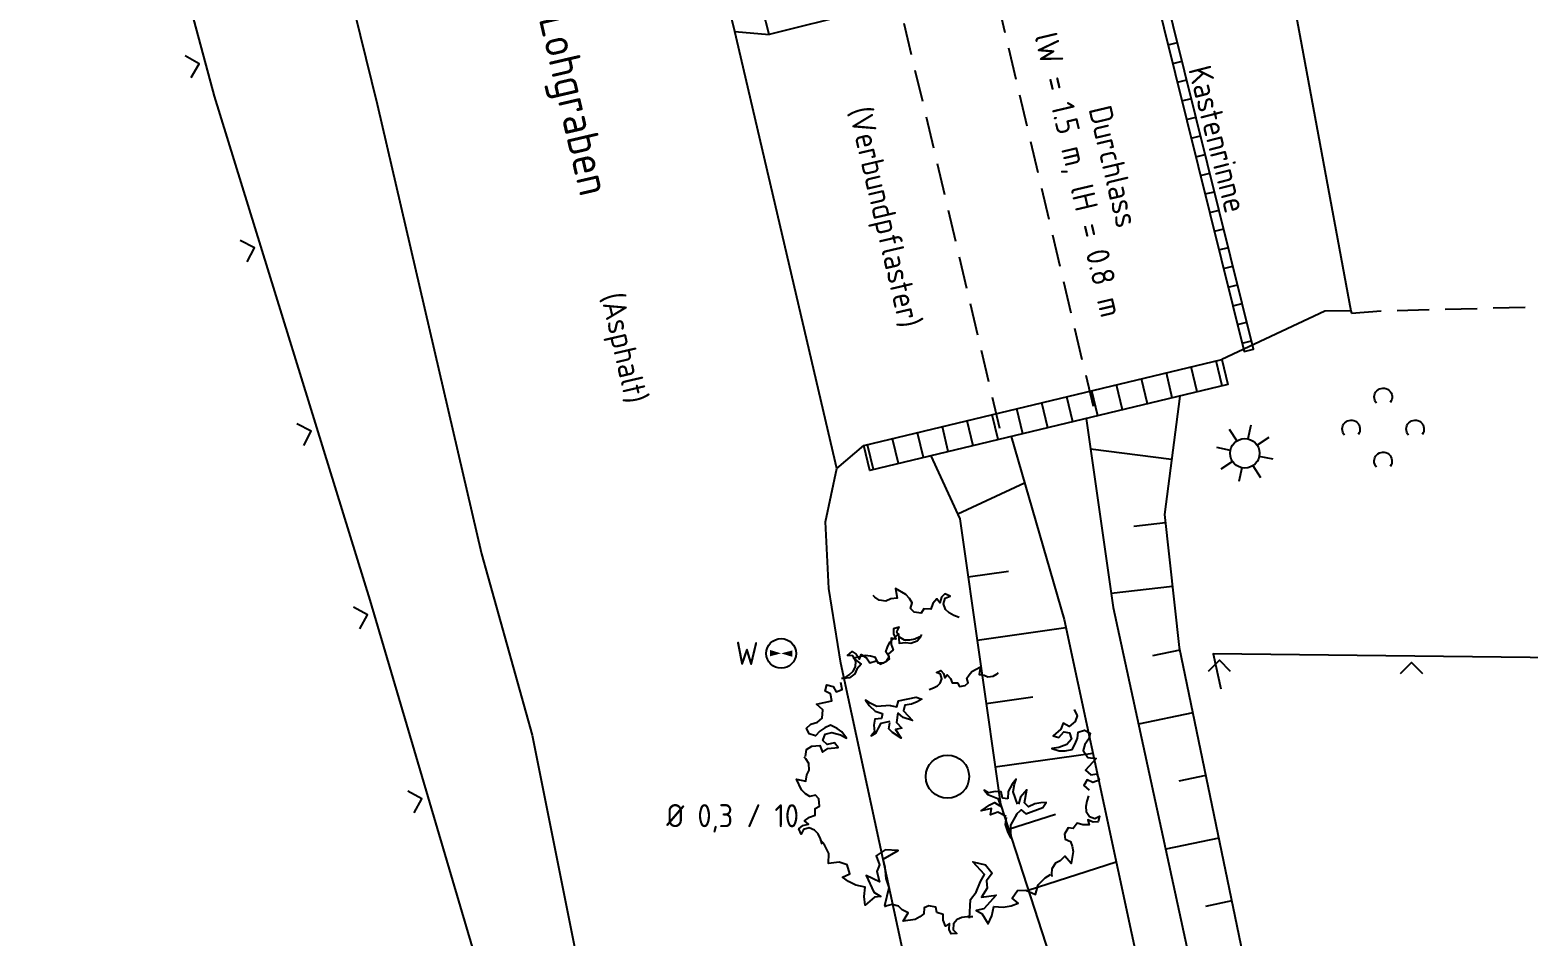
# Model space of a CAD drawing. Header units: metres. Extents: x 3570518 to 3570657, y 5731001 to 5731105.
# Drawn here: x 3570586.39 to 3570609.8, y 5731025.61 to 5731039.76 of the extents above; entities that cross this region are included whole.
import ezdxf
from ezdxf.enums import TextEntityAlignment as Align

# ---------------------------------------------------------------- set-up
doc = ezdxf.new("R2010")
doc.units = ezdxf.units.M
doc.header["$LTSCALE"] = 10
doc.header["$MEASUREMENT"] = 0
doc.linetypes.add('( Dashed )', pattern=[0.75, 0.5, -0.25])
for name, color, linetype in [('VG-BLO-Bauwerke', 7, 'Continuous'), ('VG-BLO-befestigte Flächen', 7, 'Continuous'), ('VG-BLO-Einfriedungen', 7, 'Continuous'), ('VG-BLO-Entwässerung', 7, 'Continuous'), ('VG-BLO-Schotter', 7, 'Continuous'), ('VG-BLO-Strassen_Wege', 7, 'Continuous'), ('VG-BLO-Topographie', 7, 'Continuous'), ('VG-BLO-Vegetation', 7, 'Continuous'), ('VG-BLO-Versorgung', 7, 'Continuous')]:
    doc.layers.add(name, color=color, linetype=linetype)
doc.styles.add('Style-isocp', font='isocp.shx')

# ---------------------------------------------------------------- blocks, each defined once
blk = doc.blocks.new('Lampe')
at = {"layer": 'VG-BLO-Versorgung', "ltscale": 5}
for p, q in [((-0.328, 0.502), (-0.168, 0.257)), ((0.126, 0.584), (0.063, 0.3)), ((0.502, 0.328), (0.257, 0.168)), ((-0.301, 0.06), (-0.586, 0.12)), ((-0.257, -0.168), (-0.502, -0.328)), ((-0.063, -0.3), (-0.124, -0.588)), ((0.168, -0.257), (0.328, -0.502)), ((0.588, -0.124), (0.3, -0.066))]:
    blk.add_line(p, q, dxfattribs=at)
blk.add_circle((0, 0), 0.307, dxfattribs=at)
blk = doc.blocks.new('Laubbaum')
at = {"layer": 'VG-BLO-Vegetation', "flags": 128}
for points in [[(0.143, 1.991), (0.076, 2.014), (0.018, 2.047), (-0.026, 2.091), (-0.051, 2.159), (-0.03, 2.232), (0.032, 2.255), (-0.034, 2.287), (-0.077, 2.242), (-0.098, 2.172), (-0.135, 2.222), (-0.187, 2.162), (-0.212, 2.095), (-0.296, 2.097), (-0.331, 2.043), (-0.419, 2.057), (-0.464, 2.1), (-0.442, 2.171), (-0.476, 2.225), (-0.521, 2.276), (-0.652, 2.349), (-0.631, 2.232), (-0.712, 2.221), (-0.772, 2.193), (-0.854, 2.203), (-0.912, 2.242), (-0.931, 2.263)], [(-0.346, 1.746), (-0.411, 1.719), (-0.477, 1.704), (-0.539, 1.706), (-0.603, 1.741), (-0.636, 1.809), (-0.606, 1.867), (-0.677, 1.847), (-0.678, 1.785), (-0.646, 1.719), (-0.707, 1.731), (-0.706, 1.652), (-0.679, 1.585), (-0.743, 1.53), (-0.732, 1.467), (-0.807, 1.418), (-0.869, 1.419), (-0.901, 1.487), (-0.962, 1.504), (-1.03, 1.512), (-1.176, 1.478), (-1.082, 1.405), (-1.134, 1.343), (-1.16, 1.282), (-1.227, 1.234), (-1.297, 1.224), (-1.325, 1.227)], [(-1.287, 1.229), (-1.229, 1.27), (-1.181, 1.317), (-1.15, 1.37), (-1.145, 1.443), (-1.184, 1.507), (-1.25, 1.514), (-1.194, 1.562), (-1.142, 1.53), (-1.103, 1.468), (-1.08, 1.525), (-1.014, 1.482), (-0.972, 1.423), (-0.892, 1.448), (-0.844, 1.405), (-0.763, 1.442), (-0.73, 1.495), (-0.77, 1.558), (-0.752, 1.619), (-0.723, 1.68), (-0.615, 1.786), (-0.604, 1.667), (-0.523, 1.678), (-0.459, 1.667), (-0.382, 1.698), (-0.336, 1.751), (-0.323, 1.777)], [(-0.228, 1.09), (-0.174, 1.108), (-0.127, 1.134), (-0.092, 1.169), (-0.072, 1.224), (-0.089, 1.282), (-0.138, 1.301), (-0.085, 1.326), (-0.051, 1.29), (-0.034, 1.234), (-0.005, 1.273), (0.037, 1.226), (0.056, 1.171), (0.124, 1.173), (0.151, 1.129), (0.222, 1.14), (0.258, 1.174), (0.241, 1.231), (0.268, 1.275), (0.304, 1.315), (0.41, 1.373), (0.393, 1.279), (0.457, 1.27), (0.505, 1.247), (0.571, 1.255), (0.618, 1.286), (0.633, 1.303)], [(-1.774, 0.249), (-1.76, 0.338), (-1.697, 0.379), (-1.597, 0.386), (-1.563, 0.306), (-1.496, 0.352), (-1.367, 0.362), (-1.413, 0.421), (-1.505, 0.4), (-1.558, 0.451), (-1.529, 0.531), (-1.444, 0.552), (-1.339, 0.522), (-1.262, 0.48), (-1.321, 0.559), (-1.381, 0.602), (-1.462, 0.64), (-1.533, 0.607), (-1.596, 0.565), (-1.651, 0.508), (-1.728, 0.534), (-1.761, 0.606), (-1.707, 0.656), (-1.627, 0.681), (-1.565, 0.73), (-1.558, 0.835), (-1.639, 0.905), (-1.445, 0.945), (-1.463, 1.033), (-1.531, 1.068), (-1.509, 1.148), (-1.428, 1.125), (-1.391, 1.058), (-1.316, 1.088), (-1.333, 1.176)], [(-0.719, 0.887), (-0.882, 0.876), (-0.968, 0.919), (-1.025, 0.953), (-0.978, 0.889), (-0.903, 0.817), (-0.816, 0.789)], [(-0.719, 0.887), (-0.635, 0.872), (-0.611, 0.947), (-0.392, 0.995), (-0.323, 0.967), (-0.378, 0.934), (-0.45, 0.905), (-0.534, 0.891), (-0.551, 0.822), (-0.437, 0.7), (-0.555, 0.737), (-0.623, 0.795)], [(-0.812, 0.79), (-0.826, 0.725), (-0.909, 0.719), (-0.92, 0.644), (-0.913, 0.558), (-0.953, 0.51), (-0.892, 0.546), (-0.862, 0.607), (-0.83, 0.666), (-0.717, 0.694)], [(-0.623, 0.795), (-0.637, 0.677), (-0.572, 0.604), (-0.65, 0.588), (-0.578, 0.48), (-0.687, 0.552), (-0.734, 0.596), (-0.72, 0.673)], [(1.582, 0.841), (1.622, 0.761), (1.596, 0.691), (1.519, 0.627), (1.445, 0.672), (1.417, 0.595), (1.319, 0.511), (1.391, 0.491), (1.452, 0.561), (1.525, 0.551), (1.549, 0.469), (1.493, 0.402), (1.39, 0.365), (1.304, 0.354), (1.397, 0.324), (1.472, 0.325), (1.559, 0.341), (1.597, 0.411), (1.624, 0.482), (1.634, 0.559), (1.712, 0.584), (1.781, 0.545), (1.767, 0.473), (1.717, 0.405), (1.695, 0.329), (1.752, 0.241), (1.859, 0.231), (1.724, 0.085), (1.791, 0.024), (1.867, 0.037), (1.895, -0.042), (1.817, -0.071), (1.747, -0.038), (1.704, -0.107), (1.77, -0.168)], [(-1.567, -0.844), (-1.587, -0.777), (-1.617, -0.717), (-1.659, -0.671), (-1.727, -0.643), (-1.8, -0.661), (-1.826, -0.721), (-1.855, -0.654), (-1.808, -0.613), (-1.737, -0.596), (-1.785, -0.556), (-1.723, -0.507), (-1.654, -0.485), (-1.653, -0.401), (-1.597, -0.369), (-1.607, -0.28), (-1.648, -0.233), (-1.72, -0.251), (-1.773, -0.215), (-1.822, -0.168), (-1.888, -0.034), (-1.772, -0.06), (-1.757, 0.02), (-1.727, 0.078), (-1.733, 0.161), (-1.769, 0.221), (-1.79, 0.241)], [(0.756, -0.275), (0.689, -0.268), (0.673, -0.187), (0.598, -0.184), (0.513, -0.201), (0.461, -0.167), (0.503, -0.224), (0.568, -0.246), (0.63, -0.271), (0.67, -0.38)], [(0.876, -0.342), (0.822, -0.188), (0.84, -0.094), (0.858, -0.03), (0.809, -0.092), (0.76, -0.184), (0.756, -0.275)], [(0.858, -0.473), (0.92, -0.415), (0.982, -0.464), (1.191, -0.384), (1.233, -0.322), (1.169, -0.325), (1.093, -0.34), (1.015, -0.375), (0.963, -0.327), (0.991, -0.162), (0.913, -0.257), (0.888, -0.343)], [(0.733, -0.498), (0.629, -0.443), (0.537, -0.478), (0.55, -0.399), (0.423, -0.428), (0.529, -0.352), (0.588, -0.324), (0.655, -0.364)], [(1.764, -0.238), (1.741, -0.305), (1.73, -0.371), (1.736, -0.432), (1.775, -0.494), (1.844, -0.523), (1.901, -0.49), (1.885, -0.561), (1.823, -0.567), (1.755, -0.539), (1.771, -0.599), (1.692, -0.602), (1.623, -0.58), (1.573, -0.647), (1.509, -0.64), (1.465, -0.718), (1.47, -0.78), (1.539, -0.807), (1.56, -0.868), (1.572, -0.934), (1.547, -1.083), (1.468, -0.993), (1.41, -1.049), (1.351, -1.078), (1.307, -1.149), (1.301, -1.219), (1.306, -1.247)], [(0.868, -0.463), (0.788, -0.605), (0.79, -0.701), (0.796, -0.767), (0.759, -0.697), (0.726, -0.599), (0.737, -0.508)], [(-0.782, -1.611), (-0.726, -1.385), (-0.764, -1.275), (-0.779, -1.133), (-0.802, -1.034), (-0.616, -0.924), (-0.776, -0.915), (-0.889, -0.989), (-0.847, -1.103), (-0.882, -1.187), (-0.849, -1.315), (-1.015, -1.238), (-0.919, -1.445), (-0.833, -1.497), (-0.912, -1.509), (-1.026, -1.609), (-1.038, -1.501), (-1.028, -1.382), (-1.145, -1.356), (-1.234, -1.31), (-1.309, -1.256), (-1.217, -1.216), (-1.251, -1.104), (-1.353, -1.069), (-1.484, -1.088), (-1.482, -0.962), (-1.536, -0.854), (-1.591, -0.793)], [(0.278, -1.769), (0.29, -1.536), (0.359, -1.442), (0.415, -1.311), (0.466, -1.223), (0.32, -1.063), (0.475, -1.102), (0.562, -1.205), (0.489, -1.302), (0.497, -1.392), (0.428, -1.505), (0.61, -1.48), (0.458, -1.65), (0.36, -1.674), (0.432, -1.709), (0.512, -1.838), (0.555, -1.738), (0.58, -1.621), (0.699, -1.631), (0.798, -1.613), (0.886, -1.582), (0.809, -1.518), (0.875, -1.421), (0.983, -1.417), (1.102, -1.473), (1.137, -1.352), (1.221, -1.264), (1.291, -1.222)], [(0.319, -1.751), (0.248, -1.75), (0.181, -1.76), (0.125, -1.785), (0.078, -1.841), (0.072, -1.916), (0.121, -1.959), (0.048, -1.966), (0.024, -1.909), (0.029, -1.836), (-0.023, -1.869), (-0.051, -1.795), (-0.05, -1.723), (-0.13, -1.696), (-0.143, -1.633), (-0.231, -1.615), (-0.288, -1.639), (-0.293, -1.713), (-0.343, -1.753), (-0.403, -1.785), (-0.552, -1.806), (-0.491, -1.704), (-0.563, -1.665), (-0.609, -1.618), (-0.689, -1.598), (-0.758, -1.614), (-0.783, -1.628)]]:
    blk.add_lwpolyline(points, dxfattribs=at)
at = {"layer": 'VG-BLO-Vegetation'}
blk.add_circle((0, 0), 0.27, dxfattribs=at)
blk = doc.blocks.new('Gebuesch')
at = {"layer": 'VG-BLO-Schotter', "ltscale": 0.2, "extrusion": (0, 0, -1)}
for centre in [(0, 0.5), (0.5, 0), (-0.5, 0), (0, -0.5)]:
    blk.add_arc(centre, 0.139, 317.0326, 217.2426, dxfattribs=at)
blk = doc.blocks.new('Zaun')
at = {"layer": 'VG-BLO-Einfriedungen', "ltscale": 0.1, "flags": 128}
blk.add_lwpolyline([(-0.177, 0.176), (0, 0), (0.176, 0.177)], dxfattribs=at)
blk = doc.blocks.new('115101')
at = {"layer": 'VG-BLO-Versorgung'}
blk.add_circle((0, 0), 0.232, dxfattribs=at)
for points in [[(0, 0), (-0.175, -0.05), (-0.175, 0.05)], [(0.175, -0.05), (0, 0), (0.175, 0.05)]]:
    blk.add_solid(points, dxfattribs=at)

msp = doc.modelspace()

# ---------------------------------------------------------------- linework, layer by layer
for p, q in [((3570604.175, 5731039.53), (3570604.32, 5731039.567)), ((3570604.247, 5731039.239), (3570604.392, 5731039.275)), ((3570604.319, 5731038.948), (3570604.465, 5731038.984)), ((3570604.391, 5731038.657), (3570604.537, 5731038.693)), ((3570604.463, 5731038.366), (3570604.609, 5731038.402)), ((3570604.536, 5731038.075), (3570604.681, 5731038.111)), ((3570604.608, 5731037.783), (3570604.753, 5731037.819)), ((3570604.68, 5731037.492), (3570604.826, 5731037.528)), ((3570604.752, 5731037.201), (3570604.898, 5731037.237)), ((3570604.825, 5731036.91), (3570604.97, 5731036.946)), ((3570604.897, 5731036.619), (3570605.042, 5731036.655)), ((3570604.969, 5731036.327), (3570605.115, 5731036.364)), ((3570605.041, 5731036.036), (3570605.187, 5731036.072)), ((3570605.113, 5731035.745), (3570605.259, 5731035.781)), ((3570605.186, 5731035.454), (3570605.331, 5731035.49)), ((3570605.258, 5731035.163), (3570605.403, 5731035.199)), ((3570605.33, 5731034.872), (3570605.476, 5731034.908))]:
    msp.add_line(p, q)
at = {"layer": 'VG-BLO-Bauwerke', "linetype": '( Dashed )', "ltscale": 0.1}
for p, q in [((3570601.335, 5731040.942), (3570603.039, 5731033.725)), ((3570599.875, 5731040.598), (3570601.58, 5731033.381))]:
    msp.add_line(p, q, dxfattribs=at)
at = {"layer": 'VG-BLO-Bauwerke'}
for p, q in [((3570605.018, 5731034.204), (3570604.925, 5731034.593)), ((3570603.852, 5731033.924), (3570603.758, 5731034.313)), ((3570604.24, 5731034.017), (3570604.147, 5731034.406)), ((3570604.629, 5731034.111), (3570604.536, 5731034.5)), ((3570603.074, 5731033.737), (3570602.98, 5731034.126)), ((3570603.463, 5731033.83), (3570603.369, 5731034.219)), ((3570601.907, 5731033.456), (3570601.813, 5731033.845)), ((3570602.296, 5731033.55), (3570602.202, 5731033.939)), ((3570602.685, 5731033.643), (3570602.591, 5731034.032)), ((3570601.129, 5731033.269), (3570601.036, 5731033.658)), ((3570601.518, 5731033.363), (3570601.425, 5731033.752)), ((3570599.962, 5731032.989), (3570599.869, 5731033.378)), ((3570600.351, 5731033.082), (3570600.258, 5731033.471)), ((3570600.74, 5731033.176), (3570600.647, 5731033.565)), ((3570599.573, 5731032.895), (3570599.48, 5731033.284))]:
    msp.add_line(p, q, dxfattribs=at)
at = {"layer": 'VG-BLO-Bauwerke', "ltscale": 0.1, "flags": 128}
for points in [[(3570597.845, 5731040.079), (3570603.365, 5731041.461), (3570603.462, 5731041.073), (3570597.942, 5731039.691)], [(3570599.42, 5731033.27), (3570605.012, 5731034.614), (3570605.105, 5731034.225), (3570599.513, 5731032.881)]]:
    msp.add_lwpolyline(points, close=True, dxfattribs=at)
at = {"layer": 'VG-BLO-befestigte Flächen', "linetype": '( Dashed )', "ltscale": 0.1, "flags": 128}
msp.add_lwpolyline([(3570607.031, 5731035.377), (3570607.041, 5731035.34), (3570607.507, 5731035.375), (3570611.017, 5731035.467), (3570614.401, 5731035.208), (3570615.212, 5731035.34), (3570617.03, 5731035.155), (3570617.073, 5731030.746), (3570621.877, 5731030.816), (3570626.956, 5731030.899), (3570626.955, 5731035.272), (3570628.106, 5731035.307), (3570629.492, 5731035.316), (3570629.566, 5731030.998), (3570639.032, 5731030.976), (3570639.322, 5731035.299), (3570642.296, 5731035.319), (3570642.401, 5731031.491), (3570651.784, 5731031.398), (3570651.706, 5731033.282), (3570651.629, 5731035.165), (3570654.683, 5731035.212), (3570654.996, 5731035.264)], dxfattribs=at)
at = {"layer": 'VG-BLO-Einfriedungen', "ltscale": 0.1}
for p, q in [((3570604.228, 5731033.053), (3570602.962, 5731033.215)), ((3570600.887, 5731032.203), (3570601.933, 5731032.686)), ((3570604.133, 5731032.061), (3570603.638, 5731032.006)), ((3570601.051, 5731031.22), (3570601.678, 5731031.309)), ((3570604.243, 5731031.067), (3570603.286, 5731030.961)), ((3570601.192, 5731030.229), (3570602.576, 5731030.426)), ((3570604.357, 5731030.074), (3570603.929, 5731029.985)), ((3570601.333, 5731029.239), (3570602.059, 5731029.343)), ((3570604.56, 5731029.094), (3570603.713, 5731028.919)), ((3570601.473, 5731028.249), (3570602.997, 5731028.466)), ((3570604.763, 5731028.115), (3570604.344, 5731028.028)), ((3570601.683, 5731027.275), (3570602.417, 5731027.512)), ((3570604.966, 5731027.136), (3570604.136, 5731026.964)), ((3570601.99, 5731026.324), (3570603.362, 5731026.767)), ((3570605.168, 5731026.157), (3570604.758, 5731026.072))]:
    msp.add_line(p, q, dxfattribs=at)
at = {"layer": 'VG-BLO-Einfriedungen', "ltscale": 0.1, "flags": 128}
for points in [[(3570599.26, 5731000.744), (3570597.783, 5731006.95), (3570595.741, 5731015.96), (3570594.024, 5731022.998), (3570591.706, 5731030.853), (3570589.275, 5731038.727), (3570587.886, 5731043.9), (3570581.235, 5731049.025), (3570570.954, 5731049.33), (3570563.189, 5731049.119), (3570557.833, 5731049.018), (3570551.107, 5731048.85), (3570542.963, 5731048.761), (3570533.927, 5731048.717), (3570526.742, 5731048.453)], [(3570651.36, 5731029.771), (3570643.181, 5731029.804), (3570636.169, 5731029.795), (3570628.954, 5731029.975), (3570620.946, 5731029.966), (3570612.525, 5731029.926), (3570604.88, 5731030.019), (3570604.998, 5731029.469)]]:
    msp.add_lwpolyline(points, dxfattribs=at)
at = {"layer": 'VG-BLO-Entwässerung', "ltscale": 0.1, "flags": 128}
msp.add_lwpolyline([(3570603.748, 5731041.25), (3570605.363, 5731034.739), (3570605.509, 5731034.775), (3570603.894, 5731041.286)], close=True, dxfattribs=at)
at = {"layer": 'VG-BLO-Strassen_Wege', "ltscale": 0.1, "flags": 128}
for points in [[(3570604.646, 5731005.643), (3570602.473, 5731015.034), (3570600.555, 5731022.942), (3570599.06, 5731029.869), (3570598.873, 5731031.037), (3570598.821, 5731032.077), (3570599.001, 5731032.91), (3570597.407, 5731039.742), (3570595.569, 5731047.194), (3570595.488, 5731047.611), (3570594.865, 5731049.817), (3570594.071, 5731052.559), (3570594.258, 5731052.836), (3570594.174, 5731054.624), (3570587.5, 5731054.64)], [(3570588.834, 5731049.804), (3570590.013, 5731046.118), (3570590.119, 5731045.502), (3570591.817, 5731038.602), (3570593.447, 5731031.581), (3570594.237, 5731028.748), (3570595.628, 5731021.797), (3570597.523, 5731014.004), (3570599.615, 5731004.284)]]:
    msp.add_lwpolyline(points, dxfattribs=at)
at = {"layer": 'VG-BLO-Topographie', "ltscale": 0.1, "flags": 128}
for points in [[(3570604.355, 5731034.045), (3570604.118, 5731032.194), (3570604.348, 5731030.117), (3570605.791, 5731023.152), (3570608.083, 5731013.324), (3570609.759, 5731006.726)], [(3570602.893, 5731033.693), (3570603.318, 5731030.741), (3570605.004, 5731022.958), (3570607.62, 5731012.867), (3570609.014, 5731006.51)], [(3570601.723, 5731033.412), (3570602.549, 5731030.551), (3570604.227, 5731022.743), (3570606.677, 5731012.884), (3570608.29, 5731006.351)], [(3570600.468, 5731033.11), (3570600.922, 5731032.128), (3570601.556, 5731027.667), (3570603.433, 5731021.86), (3570605.839, 5731011.286), (3570607.098, 5731006.289)]]:
    msp.add_lwpolyline(points, dxfattribs=at)
at = {"layer": 'VG-BLO-Versorgung', "ltscale": 0.1}
for p, q in [((3570597.407, 5731039.742), (3570597.942, 5731039.691)), ((3570599.001, 5731032.91), (3570599.42, 5731033.27))]:
    msp.add_line(p, q, dxfattribs=at)
at = {"layer": 'VG-BLO-Versorgung', "ltscale": 0.1, "flags": 128}
msp.add_lwpolyline([(3570603.483, 5731041.04), (3570605.957, 5731041.17), (3570607.031, 5731035.377), (3570606.622, 5731035.371), (3570605.012, 5731034.614)], dxfattribs=at)

# ---------------------------------------------------------------- block references
at = {"layer": 'VG-BLO-Einfriedungen', "ltscale": 0.1}
for p, rotation in [((3570589.035, 5731039.237), 105.029952233554), ((3570589.901, 5731036.361), 107.1574248859876), ((3570590.786, 5731033.494), 107.1574248859876), ((3570591.668, 5731030.628), 106.4412595076963), ((3570604.976, 5731029.918), 179.3030418998351), ((3570607.976, 5731029.881), 179.3030418998351), ((3570592.517, 5731027.751), 106.4412595076963)]:
    msp.add_blockref('Zaun', p, dxfattribs=dict(at, rotation=rotation))
at = {"layer": 'VG-BLO-Schotter', "ltscale": 0.2, "rotation": 359.9366361167615}
msp.add_blockref('Gebuesch', (3570607.533, 5731033.529), dxfattribs=at)
at = {"layer": 'VG-BLO-Vegetation', "xscale": 1.250000000000001, "yscale": 1.250000000000001, "zscale": 1.250000000000001, "rotation": 359.9366361167615}
msp.add_blockref('Laubbaum', (3570600.727, 5731028.098), dxfattribs=at)
at = {"layer": 'VG-BLO-Versorgung', "ltscale": 5, "xscale": 0.7500000000000001, "yscale": 0.7500000000000001, "zscale": 0.7500000000000001, "rotation": 359.9366361167615}
msp.add_blockref('Lampe', (3570605.373, 5731033.15), dxfattribs=at)
at = {"layer": 'VG-BLO-Versorgung', "rotation": 358.7940480946834}
msp.add_blockref('115101', (3570598.129, 5731030.024), dxfattribs=at)

# ---------------------------------------------------------------- texts
at = {"style": 'Style-isocp'}
msp.add_text('Kastenrinne', height=0.36, rotation=284.4412, dxfattribs=at).set_placement((3570604.952, 5731038.059), align=Align.MIDDLE_CENTER)
at = {"layer": 'VG-BLO-Bauwerke', "linetype": '( Dashed )', "insert": (3570603.012, 5731037.558), "char_height": 0.36, "attachment_point": 5, "rotation": 283.2895, "line_spacing_factor": 0.933333, "style": 'Style-isocp'}
msp.add_mtext('Durchlass\\PlW = 1.5 m, lH = 0.8 m', dxfattribs=at)
at = {"layer": 'VG-BLO-befestigte Flächen', "style": 'Style-isocp'}
msp.add_text('(Verbundpflaster)', height=0.36, rotation=283.133, dxfattribs=at).set_placement((3570599.755, 5731036.841), align=Align.MIDDLE_CENTER)
at = {"layer": 'VG-BLO-Strassen_Wege', "linetype": 'Continuous', "lineweight": 13, "style": 'Style-isocp'}
for s, height, p in [('Am Lohgraben', 0.5, (3570594.784, 5731039.138)), ('(Asphalt)', 0.36, (3570595.681, 5731034.797))]:
    msp.add_text(s, height=height, rotation=283.0703, dxfattribs=at).set_placement(p, align=Align.MIDDLE_CENTER)
at = {"layer": 'VG-BLO-Vegetation', "linetype": 'Continuous', "style": 'Style-isocp'}
msp.add_text('Ø 0,3 / 10', height=0.36, rotation=359.9366, dxfattribs=at).set_placement((3570597.371, 5731027.488), align=Align.MIDDLE_CENTER)
at = {"layer": 'VG-BLO-Versorgung', "style": 'Style-isocp'}
msp.add_text('W', height=0.36, rotation=358.794, dxfattribs=at).set_placement((3570597.593, 5731030.024), align=Align.MIDDLE_CENTER)

doc.saveas('drawing.dxf')
